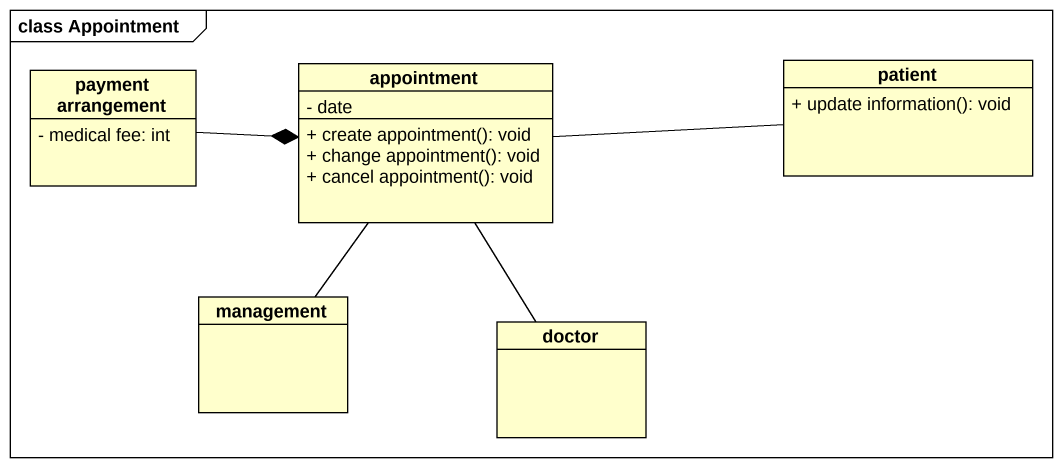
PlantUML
@startuml
mainframe class Appointment
hide circle
hide empty members
skinparam classAttributeIconSize 0
class appointment {
  - date
  + create appointment(): void
  + change appointment(): void
  + cancel appointment(): void
}
class patient {
  + update information(): void
}
class "payment arrangement" as payment_arrangement {
  - medical fee: int
}
class management
class doctor
patient -left- appointment
payment_arrangement -right-* appointment
management -up- appointment
doctor -up- appointment
@enduml
